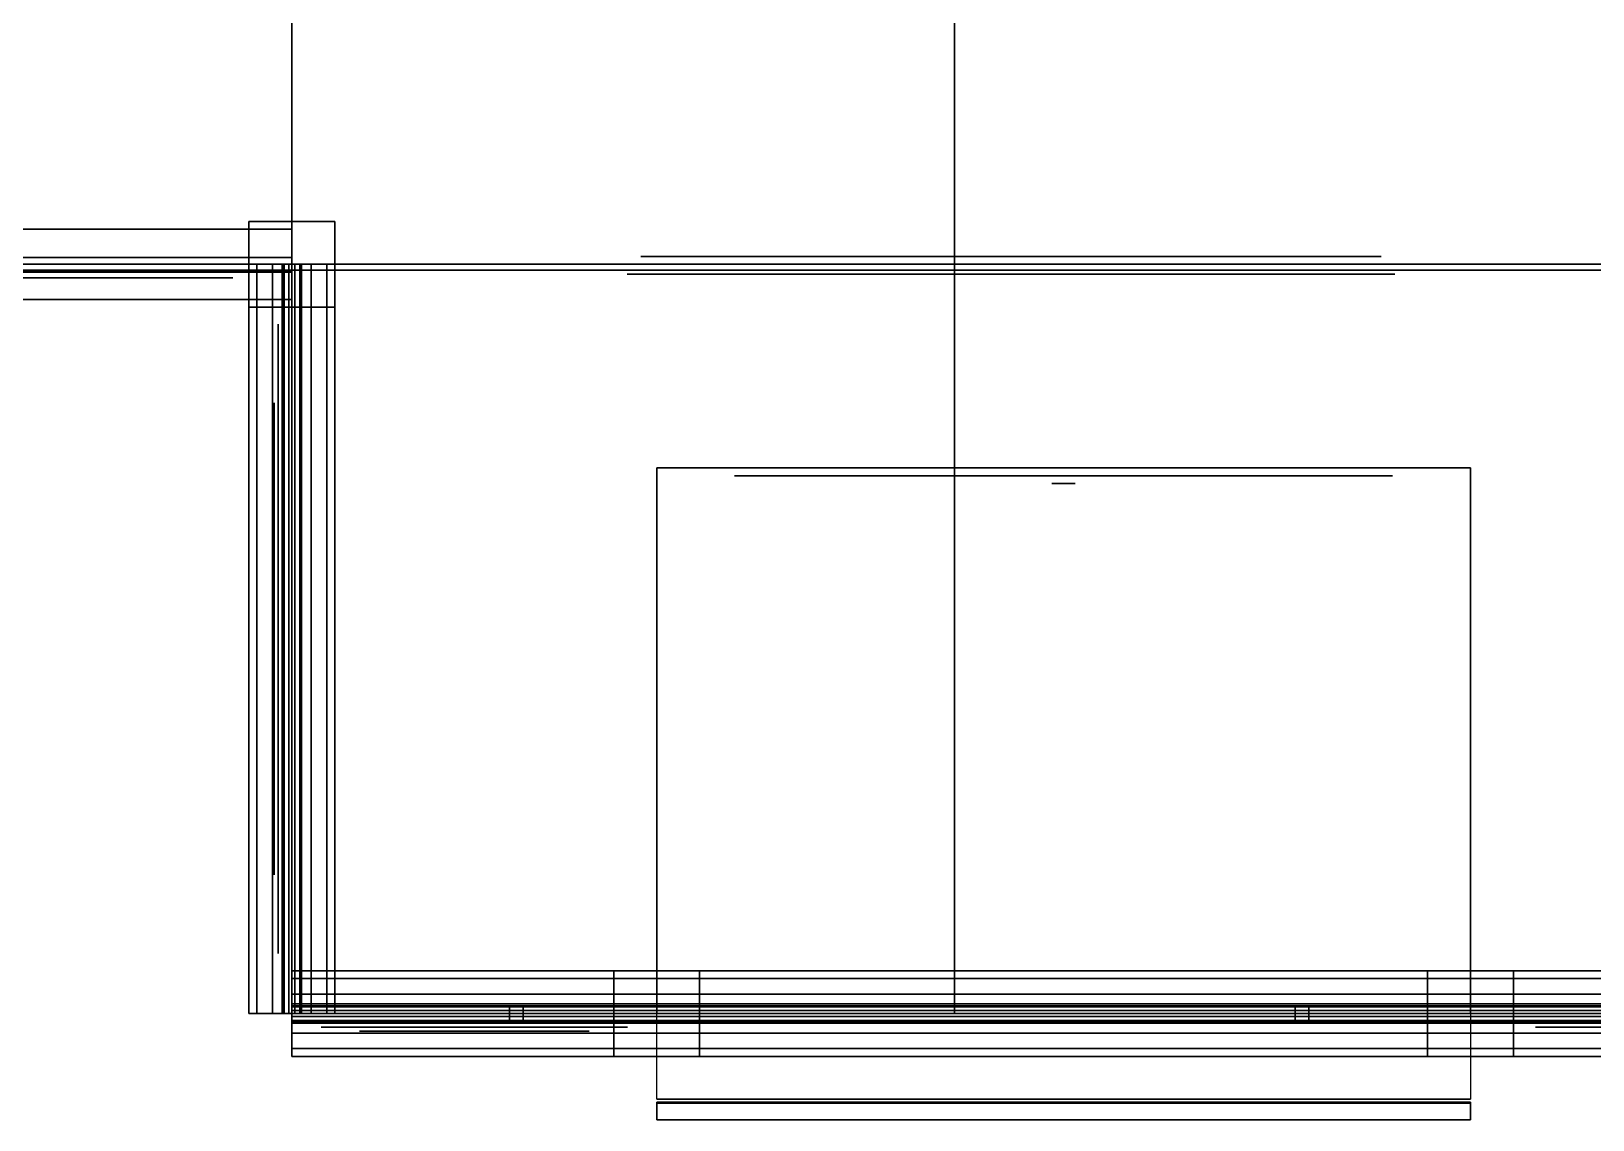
# Model space of a CAD drawing. Header units: millimetres. Extents: x -272 to 22200, y -272 to 17234.
# Drawn here: x 12381 to 16388, y -272 to 2520 of the extents above; entities that cross this region are included whole.
import ezdxf

# ---------------------------------------------------------------- set-up
doc = ezdxf.new("R2010")
doc.units = ezdxf.units.MM
for name, color, linetype in [('balcony_door_6', 7, 'Continuous'), ('balcony_door_frame_6', 7, 'Continuous'), ('balcony_edge_6', 7, 'Continuous'), ('balcony_parapet_6', 7, 'Continuous'), ('balcony_rail_6', 7, 'Continuous'), ('balcony_recess_6', 7, 'Continuous'), ('balcony_return_6', 7, 'Continuous'), ('balcony_slab_6', 7, 'Continuous'), ('existing_roof', 7, 'Continuous'), ('facade_6', 7, 'Continuous'), ('facade_7', 7, 'Continuous'), ('facade_8', 7, 'Continuous'), ('facade_column_6', 7, 'Continuous'), ('floor_band_6', 7, 'Continuous'), ('floor_band_7', 7, 'Continuous'), ('floor_band_8', 7, 'Continuous'), ('ground_glazing_6', 7, 'Continuous'), ('ground_glazing_7', 7, 'Continuous'), ('ground_glazing_8', 7, 'Continuous'), ('parapet_6', 7, 'Continuous'), ('parapet_7', 7, 'Continuous'), ('parapet_8', 7, 'Continuous'), ('parapet_coping_6', 7, 'Continuous'), ('parapet_coping_7', 7, 'Continuous'), ('parapet_coping_8', 7, 'Continuous'), ('roof_safety_rail', 7, 'Continuous'), ('roof_slab_edge', 7, 'Continuous'), ('roof_slab_soffit', 7, 'Continuous'), ('topfloor_balcony_coping_2', 7, 'Continuous'), ('topfloor_balcony_coping_3', 7, 'Continuous'), ('topfloor_balcony_front_2', 7, 'Continuous'), ('topfloor_balcony_front_3', 7, 'Continuous'), ('topfloor_balcony_rail_2', 7, 'Continuous'), ('topfloor_balcony_rail_3', 7, 'Continuous'), ('topfloor_balcony_slab_edge_2', 7, 'Continuous'), ('topfloor_balcony_slab_edge_3', 7, 'Continuous'), ('topfloor_bearing_wall_1', 7, 'Continuous'), ('topfloor_exterior_8', 7, 'Continuous'), ('topfloor_floor', 7, 'Continuous'), ('topfloor_head_band_8', 7, 'Continuous'), ('topfloor_overhang_beam_7', 7, 'Continuous'), ('topfloor_overhang_beam_8', 7, 'Continuous'), ('topfloor_photo_column_4', 7, 'Continuous'), ('topfloor_window_8', 7, 'Continuous'), ('topfloor_window_frame_8', 7, 'Continuous'), ('window_frame_6', 7, 'Continuous'), ('window_frame_7', 7, 'Continuous'), ('window_glass_6', 7, 'Continuous'), ('window_glass_7', 7, 'Continuous'), ('window_mullion_6', 7, 'Continuous'), ('window_mullion_7', 7, 'Continuous')]:
    doc.layers.add(name, color=color, linetype=linetype)

msp = doc.modelspace()

# ---------------------------------------------------------------- linework, layer by layer
at = {"layer": 'balcony_door_6'}
for points in [[(15874, 1380, 4950), (14186, 1380, 4950), (14186, 1380, 6600), (15874, 1380, 6600)], [(15874, 1380, 8050), (14186, 1380, 8050), (14186, 1380, 9700), (15874, 1380, 9700)], [(15874, 1380, 11150), (14186, 1380, 11150), (14186, 1380, 12800), (15874, 1380, 12800)], [(15874, 1380, 14250), (14186, 1380, 14250), (14186, 1380, 15900), (15874, 1380, 15900)], [(15874, 1380, 17350), (14186, 1380, 17350), (14186, 1380, 19000), (15874, 1380, 19000)], [(15874, 1380, 20450), (14186, 1380, 20450), (14186, 1380, 22100), (15874, 1380, 22100)]]:
    msp.add_3dface(points, dxfattribs=at)
at = {"layer": 'balcony_door_frame_6'}
for points in [[(15060, 1360, 4950), (15000, 1360, 4950), (15000, 1360, 6600), (15060, 1360, 6600)], [(15060, 1360, 8050), (15000, 1360, 8050), (15000, 1360, 9700), (15060, 1360, 9700)], [(15060, 1360, 11150), (15000, 1360, 11150), (15000, 1360, 12800), (15060, 1360, 12800)], [(15060, 1360, 14250), (15000, 1360, 14250), (15000, 1360, 15900), (15060, 1360, 15900)], [(15060, 1360, 17350), (15000, 1360, 17350), (15000, 1360, 19000), (15060, 1360, 19000)], [(15060, 1360, 20450), (15000, 1360, 20450), (15000, 1360, 22100), (15060, 1360, 22100)]]:
    msp.add_3dface(points, dxfattribs=at)
at = {"layer": 'balcony_edge_6'}
for points in [[(16074, -220, 3840), (13986, -220, 3840), (13986, -220, 4000), (16074, -220, 4000)], [(16074, -220, 6940), (13986, -220, 6940), (13986, -220, 7100), (16074, -220, 7100)], [(16074, -220, 10040), (13986, -220, 10040), (13986, -220, 10200), (16074, -220, 10200)], [(16074, -220, 13140), (13986, -220, 13140), (13986, -220, 13300), (16074, -220, 13300)], [(16074, -220, 16240), (13986, -220, 16240), (13986, -220, 16400), (16074, -220, 16400)], [(16074, -220, 19340), (13986, -220, 19340), (13986, -220, 19500), (16074, -220, 19500)], [(16074, -220, 22440), (13986, -220, 22440), (13986, -220, 22600), (16074, -220, 22600)]]:
    msp.add_3dface(points, dxfattribs=at)
at = {"layer": 'balcony_parapet_6'}
for points in [[(16074, -230, 4000), (13986, -230, 4000), (13986, -230, 4850), (16074, -230, 4850)], [(16074, -230, 7100), (13986, -230, 7100), (13986, -230, 7950), (16074, -230, 7950)], [(16074, -230, 10200), (13986, -230, 10200), (13986, -230, 11050), (16074, -230, 11050)], [(16074, -230, 13300), (13986, -230, 13300), (13986, -230, 14150), (16074, -230, 14150)], [(16074, -230, 16400), (13986, -230, 16400), (13986, -230, 17250), (16074, -230, 17250)], [(16074, -230, 19500), (13986, -230, 19500), (13986, -230, 20350), (16074, -230, 20350)], [(16074, -230, 22600), (13986, -230, 22600), (13986, -230, 23000), (16074, -230, 23000)]]:
    msp.add_3dface(points, dxfattribs=at)
at = {"layer": 'balcony_rail_6'}
for points in [[(13986, -272.5, 5022.5), (13986, -227.5, 5022.5), (13986, -227.5, 4977.5), (13986, -272.5, 4977.5)], [(16074, -272.5, 5022.5), (16074, -227.5, 5022.5), (13986, -227.5, 5022.5), (13986, -272.5, 5022.5)], [(16074, -227.5, 5022.5), (16074, -227.5, 4977.5), (13986, -227.5, 4977.5), (13986, -227.5, 5022.5)], [(16074, -227.5, 4977.5), (16074, -272.5, 4977.5), (13986, -272.5, 4977.5), (13986, -227.5, 4977.5)], [(13986, -272.5, 8122.5), (13986, -227.5, 8122.5), (13986, -227.5, 8077.5), (13986, -272.5, 8077.5)], [(16074, -272.5, 8122.5), (16074, -227.5, 8122.5), (13986, -227.5, 8122.5), (13986, -272.5, 8122.5)], [(16074, -227.5, 8122.5), (16074, -227.5, 8077.5), (13986, -227.5, 8077.5), (13986, -227.5, 8122.5)], [(16074, -227.5, 8077.5), (16074, -272.5, 8077.5), (13986, -272.5, 8077.5), (13986, -227.5, 8077.5)], [(13986, -272.5, 11222.5), (13986, -227.5, 11222.5), (13986, -227.5, 11177.5), (13986, -272.5, 11177.5)], [(16074, -272.5, 11222.5), (16074, -227.5, 11222.5), (13986, -227.5, 11222.5), (13986, -272.5, 11222.5)], [(16074, -227.5, 11222.5), (16074, -227.5, 11177.5), (13986, -227.5, 11177.5), (13986, -227.5, 11222.5)], [(16074, -227.5, 11177.5), (16074, -272.5, 11177.5), (13986, -272.5, 11177.5), (13986, -227.5, 11177.5)], [(13986, -272.5, 14322.5), (13986, -227.5, 14322.5), (13986, -227.5, 14277.5), (13986, -272.5, 14277.5)], [(16074, -272.5, 14322.5), (16074, -227.5, 14322.5), (13986, -227.5, 14322.5), (13986, -272.5, 14322.5)], [(16074, -227.5, 14322.5), (16074, -227.5, 14277.5), (13986, -227.5, 14277.5), (13986, -227.5, 14322.5)], [(16074, -227.5, 14277.5), (16074, -272.5, 14277.5), (13986, -272.5, 14277.5), (13986, -227.5, 14277.5)], [(13986, -272.5, 17422.5), (13986, -227.5, 17422.5), (13986, -227.5, 17377.5), (13986, -272.5, 17377.5)], [(16074, -272.5, 17422.5), (16074, -227.5, 17422.5), (13986, -227.5, 17422.5), (13986, -272.5, 17422.5)], [(16074, -227.5, 17422.5), (16074, -227.5, 17377.5), (13986, -227.5, 17377.5), (13986, -227.5, 17422.5)], [(16074, -227.5, 17377.5), (16074, -272.5, 17377.5), (13986, -272.5, 17377.5), (13986, -227.5, 17377.5)], [(13986, -272.5, 20522.5), (13986, -227.5, 20522.5), (13986, -227.5, 20477.5), (13986, -272.5, 20477.5)], [(16074, -272.5, 20522.5), (16074, -227.5, 20522.5), (13986, -227.5, 20522.5), (13986, -272.5, 20522.5)], [(16074, -227.5, 20522.5), (16074, -227.5, 20477.5), (13986, -227.5, 20477.5), (13986, -227.5, 20522.5)], [(16074, -227.5, 20477.5), (16074, -272.5, 20477.5), (13986, -272.5, 20477.5), (13986, -227.5, 20477.5)], [(16074, -272.5, 5022.5), (16074, -272.5, 4977.5), (16074, -227.5, 4977.5), (16074, -227.5, 5022.5)], [(16074, -272.5, 8122.5), (16074, -272.5, 8077.5), (16074, -227.5, 8077.5), (16074, -227.5, 8122.5)], [(16074, -272.5, 11222.5), (16074, -272.5, 11177.5), (16074, -227.5, 11177.5), (16074, -227.5, 11222.5)], [(16074, -272.5, 14322.5), (16074, -272.5, 14277.5), (16074, -227.5, 14277.5), (16074, -227.5, 14322.5)], [(16074, -272.5, 17422.5), (16074, -272.5, 17377.5), (16074, -227.5, 17377.5), (16074, -227.5, 17422.5)], [(16074, -272.5, 20522.5), (16074, -272.5, 20477.5), (16074, -227.5, 20477.5), (16074, -227.5, 20522.5)], [(16074, -272.5, 4977.5), (16074, -272.5, 5022.5), (13986, -272.5, 5022.5), (13986, -272.5, 4977.5)], [(16074, -272.5, 8077.5), (16074, -272.5, 8122.5), (13986, -272.5, 8122.5), (13986, -272.5, 8077.5)], [(16074, -272.5, 11177.5), (16074, -272.5, 11222.5), (13986, -272.5, 11222.5), (13986, -272.5, 11177.5)], [(16074, -272.5, 14277.5), (16074, -272.5, 14322.5), (13986, -272.5, 14322.5), (13986, -272.5, 14277.5)], [(16074, -272.5, 17377.5), (16074, -272.5, 17422.5), (13986, -272.5, 17422.5), (13986, -272.5, 17377.5)], [(16074, -272.5, 20477.5), (16074, -272.5, 20522.5), (13986, -272.5, 20522.5), (13986, -272.5, 20477.5)]]:
    msp.add_3dface(points, dxfattribs=at)
at = {"layer": 'balcony_recess_6'}
msp.add_3dface([(16074, 1400), (13986, 1400), (13986, 1400, 23000), (16074, 1400, 23000)], dxfattribs=at)
at = {"layer": 'balcony_return_6'}
for points in [[(13986, 0), (13986, 1400), (13986, 1400, 23000), (13986, 0, 23000)], [(16074, 0), (16074, 1400), (16074, 1400, 23000), (16074, 0, 23000)]]:
    msp.add_3dface(points, dxfattribs=at)
at = {"layer": 'balcony_slab_6'}
for points in [[(16074, -220, 4000), (13986, -220, 4000), (13986, 1400, 4000), (16074, 1400, 4000)], [(16074, -220, 7100), (13986, -220, 7100), (13986, 1400, 7100), (16074, 1400, 7100)], [(16074, -220, 10200), (13986, -220, 10200), (13986, 1400, 10200), (16074, 1400, 10200)], [(16074, -220, 13300), (13986, -220, 13300), (13986, 1400, 13300), (16074, 1400, 13300)], [(16074, -220, 16400), (13986, -220, 16400), (13986, 1400, 16400), (16074, 1400, 16400)], [(16074, -220, 19500), (13986, -220, 19500), (13986, 1400, 19500), (16074, 1400, 19500)], [(16074, -220, 22600), (13986, -220, 22600), (13986, 1400, 22600), (16074, 1400, 22600)]]:
    msp.add_3dface(points, dxfattribs=at)
at = {"layer": 'existing_roof'}
for points in [[(4500, 1922.4, 26100), (13050, 1922.4, 26100), (13050, 16961, 26100), (4500, 16961, 26100)], [(13050, 0, 26100), (14750, 0, 26100), (14750, 16961, 26100), (13050, 16961, 26100)], [(14750, 0, 26100), (20250, 0, 26100), (20250, 13961, 26100), (14750, 13961, 26100)]]:
    msp.add_3dface(points, dxfattribs=at)
at = {"layer": 'facade_6'}
for points in [[(13986, 0), (13050, 0), (13050, 0, 23000), (13986, 0, 23000)], [(20250, 0), (16074, 0), (16074, 0, 23000), (20250, 0, 23000)]]:
    msp.add_3dface(points, dxfattribs=at)
at = {"layer": 'facade_7'}
msp.add_3dface([(13050, 0), (13050, 1922.4), (13050, 1922.4, 23000), (13050, 0, 23000)], dxfattribs=at)
at = {"layer": 'facade_8'}
msp.add_3dface([(13050, 1922.4), (5481, 1922.4), (5481, 1922.4, 23000), (13050, 1922.4, 23000)], dxfattribs=at)
at = {"layer": 'facade_column_6'}
for points in [[(13876, -110), (13876, 110), (14096, 110), (14096, -110)], [(14096, 110), (13876, 110), (13876, 110, 23000), (14096, 110, 23000)], [(13876, 110), (13876, -110), (13876, -110, 23000), (13876, 110, 23000)], [(14096, -110), (14096, 110), (14096, 110, 23000), (14096, -110, 23000)], [(15964, -110), (15964, 110), (16184, 110), (16184, -110)], [(16184, 110), (15964, 110), (15964, 110, 23000), (16184, 110, 23000)], [(15964, 110), (15964, -110), (15964, -110, 23000), (15964, 110, 23000)], [(16184, -110), (16184, 110), (16184, 110, 23000), (16184, -110, 23000)], [(13876, -110), (14096, -110), (14096, -110, 23000), (13876, -110, 23000)], [(15964, -110), (16184, -110), (16184, -110, 23000), (15964, -110, 23000)]]:
    msp.add_3dface(points, dxfattribs=at)
at = {"layer": 'floor_band_6'}
for points in [[(13986, -20, 3650), (13050, -20, 3650), (13050, -20, 3830), (13986, -20, 3830)], [(13986, -20, 6750), (13050, -20, 6750), (13050, -20, 6930), (13986, -20, 6930)], [(13986, -20, 9850), (13050, -20, 9850), (13050, -20, 10030), (13986, -20, 10030)], [(13986, -20, 12950), (13050, -20, 12950), (13050, -20, 13130), (13986, -20, 13130)], [(13986, -20, 16050), (13050, -20, 16050), (13050, -20, 16230), (13986, -20, 16230)], [(13986, -20, 19150), (13050, -20, 19150), (13050, -20, 19330), (13986, -20, 19330)], [(13986, -20, 22250), (13050, -20, 22250), (13050, -20, 22430), (13986, -20, 22430)], [(20250, -20, 3650), (16074, -20, 3650), (16074, -20, 3830), (20250, -20, 3830)], [(20250, -20, 6750), (16074, -20, 6750), (16074, -20, 6930), (20250, -20, 6930)], [(20250, -20, 9850), (16074, -20, 9850), (16074, -20, 10030), (20250, -20, 10030)], [(20250, -20, 12950), (16074, -20, 12950), (16074, -20, 13130), (20250, -20, 13130)], [(20250, -20, 16050), (16074, -20, 16050), (16074, -20, 16230), (20250, -20, 16230)], [(20250, -20, 19150), (16074, -20, 19150), (16074, -20, 19330), (20250, -20, 19330)], [(20250, -20, 22250), (16074, -20, 22250), (16074, -20, 22430), (20250, -20, 22430)]]:
    msp.add_3dface(points, dxfattribs=at)
at = {"layer": 'floor_band_7'}
for points in [[(13030, 0, 3650), (13030, 1922.4, 3650), (13030, 1922.4, 3830), (13030, 0, 3830)], [(13030, 0, 6750), (13030, 1922.4, 6750), (13030, 1922.4, 6930), (13030, 0, 6930)], [(13030, 0, 9850), (13030, 1922.4, 9850), (13030, 1922.4, 10030), (13030, 0, 10030)], [(13030, 0, 12950), (13030, 1922.4, 12950), (13030, 1922.4, 13130), (13030, 0, 13130)], [(13030, 0, 16050), (13030, 1922.4, 16050), (13030, 1922.4, 16230), (13030, 0, 16230)], [(13030, 0, 19150), (13030, 1922.4, 19150), (13030, 1922.4, 19330), (13030, 0, 19330)], [(13030, 0, 22250), (13030, 1922.4, 22250), (13030, 1922.4, 22430), (13030, 0, 22430)]]:
    msp.add_3dface(points, dxfattribs=at)
at = {"layer": 'floor_band_8'}
for points in [[(13050, 1902.4, 3650), (5481, 1902.4, 3650), (5481, 1902.4, 3830), (13050, 1902.4, 3830)], [(13050, 1902.4, 6750), (5481, 1902.4, 6750), (5481, 1902.4, 6930), (13050, 1902.4, 6930)], [(13050, 1902.4, 9850), (5481, 1902.4, 9850), (5481, 1902.4, 10030), (13050, 1902.4, 10030)], [(13050, 1902.4, 12950), (5481, 1902.4, 12950), (5481, 1902.4, 13130), (13050, 1902.4, 13130)], [(13050, 1902.4, 16050), (5481, 1902.4, 16050), (5481, 1902.4, 16230), (13050, 1902.4, 16230)], [(13050, 1902.4, 19150), (5481, 1902.4, 19150), (5481, 1902.4, 19330), (13050, 1902.4, 19330)], [(13050, 1902.4, 22250), (5481, 1902.4, 22250), (5481, 1902.4, 22430), (13050, 1902.4, 22430)]]:
    msp.add_3dface(points, dxfattribs=at)
at = {"layer": 'ground_glazing_6'}
for points in [[(13911.1, -35, 500), (13124.9, -35, 500), (13124.9, -35, 2700), (13911.1, -35, 2700)], [(17995, -35, 500), (16241, -35, 500), (16241, -35, 2700), (17995, -35, 2700)]]:
    msp.add_3dface(points, dxfattribs=at)
at = {"layer": 'ground_glazing_7'}
msp.add_3dface([(13015, 153.8, 500), (13015, 1768.6, 500), (13015, 1768.6, 2700), (13015, 153.8, 2700)], dxfattribs=at)
at = {"layer": 'ground_glazing_8'}
msp.add_3dface([(12898.6, 1887.4, 500), (11309.1, 1887.4, 500), (11309.1, 1887.4, 2700), (12898.6, 1887.4, 2700)], dxfattribs=at)
at = {"layer": 'parapet_6'}
msp.add_3dface([(20250, 0, 26100), (13050, 0, 26100), (13050, 0, 26880), (20250, 0, 26880)], dxfattribs=at)
at = {"layer": 'parapet_7'}
msp.add_3dface([(13050, 0, 26100), (13050, 1922.4, 26100), (13050, 1922.4, 26880), (13050, 0, 26880)], dxfattribs=at)
at = {"layer": 'parapet_8'}
msp.add_3dface([(13050, 1922.4, 26100), (0, 1922.4, 26100), (0, 1922.4, 26880), (13050, 1922.4, 26880)], dxfattribs=at)
at = {"layer": 'parapet_coping_6'}
for points in [[(13050, -90, 26915), (13050, 90, 26915), (13050, 90, 26845), (13050, -90, 26845)], [(20250, -90, 26915), (20250, 90, 26915), (13050, 90, 26915), (13050, -90, 26915)], [(20250, 90, 26915), (20250, 90, 26845), (13050, 90, 26845), (13050, 90, 26915)], [(20250, 90, 26845), (20250, -90, 26845), (13050, -90, 26845), (13050, 90, 26845)], [(20250, -90, 26845), (20250, -90, 26915), (13050, -90, 26915), (13050, -90, 26845)]]:
    msp.add_3dface(points, dxfattribs=at)
at = {"layer": 'parapet_coping_7'}
for points in [[(12960, 1922.4, 26915), (13140, 1922.4, 26915), (13140, 1922.4, 26845), (12960, 1922.4, 26845)], [(12960, 0, 26915), (13140, 0, 26915), (13140, 1922.4, 26915), (12960, 1922.4, 26915)], [(13140, 0, 26845), (12960, 0, 26845), (12960, 1922.4, 26845), (13140, 1922.4, 26845)], [(12960, 0, 26845), (12960, 0, 26915), (12960, 1922.4, 26915), (12960, 1922.4, 26845)], [(13140, 0, 26915), (13140, 0, 26845), (13140, 1922.4, 26845), (13140, 1922.4, 26915)], [(12960, 0, 26915), (12960, 0, 26845), (13140, 0, 26845), (13140, 0, 26915)]]:
    msp.add_3dface(points, dxfattribs=at)
at = {"layer": 'parapet_coping_8'}
for points in [[(13050, 1832.4, 26915), (13050, 2012.4, 26915), (0, 2012.4, 26915), (0, 1832.4, 26915)], [(13050, 2012.4, 26915), (13050, 2012.4, 26845), (0, 2012.4, 26845), (0, 2012.4, 26915)], [(13050, 2012.4, 26845), (13050, 1832.4, 26845), (0, 1832.4, 26845), (0, 2012.4, 26845)], [(13050, 1832.4, 26915), (13050, 1832.4, 26845), (13050, 2012.4, 26845), (13050, 2012.4, 26915)], [(13050, 1832.4, 26845), (13050, 1832.4, 26915), (0, 1832.4, 26915), (0, 1832.4, 26845)]]:
    msp.add_3dface(points, dxfattribs=at)
at = {"layer": 'roof_safety_rail'}
for points in [[(13050, 1904.9, 27217.5), (13050, 1939.9, 27217.5), (0, 1939.9, 27217.5), (0, 1904.9, 27217.5)], [(13050, 1939.9, 27217.5), (13050, 1939.9, 27182.5), (0, 1939.9, 27182.5), (0, 1939.9, 27217.5)], [(13050, 1939.9, 27182.5), (13050, 1904.9, 27182.5), (0, 1904.9, 27182.5), (0, 1939.9, 27182.5)], [(13050, 1904.9, 27217.5), (13050, 1904.9, 27182.5), (13050, 1939.9, 27182.5), (13050, 1939.9, 27217.5)], [(13050, 1904.9, 27182.5), (13050, 1904.9, 27217.5), (0, 1904.9, 27217.5), (0, 1904.9, 27182.5)], [(13050, -17.5, 27217.5), (13050, 17.5, 27217.5), (13050, 17.5, 27182.5), (13050, -17.5, 27182.5)], [(20250, -17.5, 27217.5), (20250, 17.5, 27217.5), (13050, 17.5, 27217.5), (13050, -17.5, 27217.5)], [(20250, 17.5, 27217.5), (20250, 17.5, 27182.5), (13050, 17.5, 27182.5), (13050, 17.5, 27217.5)], [(20250, 17.5, 27182.5), (20250, -17.5, 27182.5), (13050, -17.5, 27182.5), (13050, 17.5, 27182.5)], [(13608.5, -17.5, 26880), (13608.5, 17.5, 26880), (13643.5, 17.5, 26880), (13643.5, -17.5, 26880)], [(13608.5, -17.5, 27200), (13643.5, -17.5, 27200), (13643.5, 17.5, 27200), (13608.5, 17.5, 27200)], [(13643.5, 17.5, 26880), (13608.5, 17.5, 26880), (13608.5, 17.5, 27200), (13643.5, 17.5, 27200)], [(13608.5, 17.5, 26880), (13608.5, -17.5, 26880), (13608.5, -17.5, 27200), (13608.5, 17.5, 27200)], [(13643.5, -17.5, 26880), (13643.5, 17.5, 26880), (13643.5, 17.5, 27200), (13643.5, -17.5, 27200)], [(15624.5, -17.5, 26880), (15624.5, 17.5, 26880), (15659.5, 17.5, 26880), (15659.5, -17.5, 26880)], [(15624.5, -17.5, 27200), (15659.5, -17.5, 27200), (15659.5, 17.5, 27200), (15624.5, 17.5, 27200)], [(15659.5, 17.5, 26880), (15624.5, 17.5, 26880), (15624.5, 17.5, 27200), (15659.5, 17.5, 27200)], [(15624.5, 17.5, 26880), (15624.5, -17.5, 26880), (15624.5, -17.5, 27200), (15624.5, 17.5, 27200)], [(15659.5, -17.5, 26880), (15659.5, 17.5, 26880), (15659.5, 17.5, 27200), (15659.5, -17.5, 27200)], [(20250, -17.5, 27182.5), (20250, -17.5, 27217.5), (13050, -17.5, 27217.5), (13050, -17.5, 27182.5)], [(13608.5, -17.5, 26880), (13643.5, -17.5, 26880), (13643.5, -17.5, 27200), (13608.5, -17.5, 27200)], [(15624.5, -17.5, 26880), (15659.5, -17.5, 26880), (15659.5, -17.5, 27200), (15624.5, -17.5, 27200)]]:
    msp.add_3dface(points, dxfattribs=at)
at = {"layer": 'roof_slab_edge'}
for points in [[(13050, 1922.4, 25850), (0, 1922.4, 25850), (0, 1922.4, 26100), (13050, 1922.4, 26100)], [(13050, 0, 25850), (13050, 1922.4, 25850), (13050, 1922.4, 26100), (13050, 0, 26100)], [(20250, 0, 25850), (13050, 0, 25850), (13050, 0, 26100), (20250, 0, 26100)]]:
    msp.add_3dface(points, dxfattribs=at)
at = {"layer": 'roof_slab_soffit'}
for points in [[(4500, 1922.4, 25850), (4500, 16961, 25850), (13050, 16961, 25850), (13050, 1922.4, 25850)], [(13050, 0, 25850), (13050, 16961, 25850), (14750, 16961, 25850), (14750, 0, 25850)], [(14750, 0, 25850), (14750, 13961, 25850), (20250, 13961, 25850), (20250, 0, 25850)]]:
    msp.add_3dface(points, dxfattribs=at)
at = {"layer": 'topfloor_balcony_coping_2'}
for points in [[(13100, 1922.4, 23840), (13100, 1922.4, 23760), (13000, 1922.4, 23760), (13000, 1922.4, 23840)], [(13100, 1922.4, 23840), (13000, 1922.4, 23840), (13000, 0, 23840), (13100, 0, 23840)], [(13000, 1922.4, 23840), (13000, 1922.4, 23760), (13000, 0, 23760), (13000, 0, 23840)], [(13000, 1922.4, 23760), (13100, 1922.4, 23760), (13100, 0, 23760), (13000, 0, 23760)], [(13100, 1922.4, 23760), (13100, 1922.4, 23840), (13100, 0, 23840), (13100, 0, 23760)], [(13100, 0, 23840), (13000, 0, 23840), (13000, 0, 23760), (13100, 0, 23760)]]:
    msp.add_3dface(points, dxfattribs=at)
at = {"layer": 'topfloor_balcony_coping_3'}
for points in [[(13050, 50, 23840), (13050, 50, 23760), (13050, -50, 23760), (13050, -50, 23840)], [(13050, 50, 23840), (13050, -50, 23840), (20250, -50, 23840), (20250, 50, 23840)], [(13050, -50, 23760), (13050, 50, 23760), (20250, 50, 23760), (20250, -50, 23760)], [(13050, 50, 23760), (13050, 50, 23840), (20250, 50, 23840), (20250, 50, 23760)], [(13050, -50, 23840), (13050, -50, 23760), (20250, -50, 23760), (20250, -50, 23840)]]:
    msp.add_3dface(points, dxfattribs=at)
at = {"layer": 'topfloor_balcony_front_2'}
msp.add_3dface([(13050, 1922.4, 23000), (13050, 0, 23000), (13050, 0, 23800), (13050, 1922.4, 23800)], dxfattribs=at)
at = {"layer": 'topfloor_balcony_front_3'}
msp.add_3dface([(13050, 0, 23000), (20250, 0, 23000), (20250, 0, 23800), (13050, 0, 23800)], dxfattribs=at)
at = {"layer": 'topfloor_balcony_rail_2'}
for points in [[(13029.8, 1922.4, 24014.7), (13029.8, 1922.4, 23985.3), (13025, 1922.4, 24000)], [(13025, 1922.4, 24000), (13029.8, 1922.4, 23985.3), (13029.8, 0, 23985.3), (13025, 0, 24000)], [(13029.8, 1922.4, 24014.7), (13025, 1922.4, 24000), (13025, 0, 24000), (13029.8, 0, 24014.7)], [(13029.8, 1922.4, 24014.7), (13042.3, 1922.4, 24023.8), (13057.7, 1922.4, 24023.8)], [(13029.8, 1922.4, 24014.7), (13057.7, 1922.4, 24023.8), (13070.2, 1922.4, 24014.7)], [(13029.8, 1922.4, 24014.7), (13070.2, 1922.4, 24014.7), (13075, 1922.4, 24000)], [(13029.8, 1922.4, 24014.7), (13075, 1922.4, 24000), (13070.2, 1922.4, 23985.3)], [(13029.8, 1922.4, 24014.7), (13070.2, 1922.4, 23985.3), (13057.7, 1922.4, 23976.2)], [(13029.8, 1922.4, 24014.7), (13057.7, 1922.4, 23976.2), (13042.3, 1922.4, 23976.2)], [(13029.8, 1922.4, 24014.7), (13042.3, 1922.4, 23976.2), (13029.8, 1922.4, 23985.3)], [(13029.8, 1922.4, 23985.3), (13042.3, 1922.4, 23976.2), (13042.3, 0, 23976.2), (13029.8, 0, 23985.3)], [(13042.3, 1922.4, 24023.8), (13029.8, 1922.4, 24014.7), (13029.8, 0, 24014.7), (13042.3, 0, 24023.8)], [(13042.3, 1922.4, 23976.2), (13057.7, 1922.4, 23976.2), (13057.7, 0, 23976.2), (13042.3, 0, 23976.2)], [(13057.7, 1922.4, 24023.8), (13042.3, 1922.4, 24023.8), (13042.3, 0, 24023.8), (13057.7, 0, 24023.8)], [(13057.7, 1922.4, 23976.2), (13070.2, 1922.4, 23985.3), (13070.2, 0, 23985.3), (13057.7, 0, 23976.2)], [(13070.2, 1922.4, 24014.7), (13057.7, 1922.4, 24023.8), (13057.7, 0, 24023.8), (13070.2, 0, 24014.7)], [(13070.2, 1922.4, 23985.3), (13075, 1922.4, 24000), (13075, 0, 24000), (13070.2, 0, 23985.3)], [(13075, 1922.4, 24000), (13070.2, 1922.4, 24014.7), (13070.2, 0, 24014.7), (13075, 0, 24000)], [(13025, 0, 24000), (13029.8, 0, 23985.3), (13042.3, 0, 23976.2)], [(13025, 0, 24000), (13042.3, 0, 23976.2), (13057.7, 0, 23976.2)], [(13025, 0, 24000), (13057.7, 0, 23976.2), (13070.2, 0, 23985.3)], [(13025, 0, 24000), (13070.2, 0, 23985.3), (13075, 0, 24000)], [(13025, 0, 24000), (13075, 0, 24000), (13070.2, 0, 24014.7)], [(13025, 0, 24000), (13070.2, 0, 24014.7), (13057.7, 0, 24023.8)], [(13025, 0, 24000), (13057.7, 0, 24023.8), (13042.3, 0, 24023.8)], [(13025, 0, 24000), (13042.3, 0, 24023.8), (13029.8, 0, 24014.7)]]:
    msp.add_3dface(points, dxfattribs=at)
at = {"layer": 'topfloor_balcony_rail_3'}
for points in [[(13050, -20.2, 24014.7), (13050, 20.2, 24014.7), (13050, 25, 24000)], [(13050, -20.2, 24014.7), (13050, 25, 24000), (13050, 20.2, 23985.3)], [(13050, 20.2, 23985.3), (13050, 25, 24000), (20250, 25, 24000), (20250, 20.2, 23985.3)], [(13050, 25, 24000), (13050, 20.2, 24014.7), (20250, 20.2, 24014.7), (20250, 25, 24000)], [(13050, -20.2, 24014.7), (13050, 7.7, 24023.8), (13050, 20.2, 24014.7)], [(13050, -20.2, 24014.7), (13050, 20.2, 23985.3), (13050, 7.7, 23976.2)], [(13050, 7.7, 23976.2), (13050, 20.2, 23985.3), (20250, 20.2, 23985.3), (20250, 7.7, 23976.2)], [(13050, 20.2, 24014.7), (13050, 7.7, 24023.8), (20250, 7.7, 24023.8), (20250, 20.2, 24014.7)], [(13050, -20.2, 24014.7), (13050, -7.7, 24023.8), (13050, 7.7, 24023.8)], [(13050, -20.2, 24014.7), (13050, 7.7, 23976.2), (13050, -7.7, 23976.2)], [(13050, -7.7, 23976.2), (13050, 7.7, 23976.2), (20250, 7.7, 23976.2), (20250, -7.7, 23976.2)], [(13050, 7.7, 24023.8), (13050, -7.7, 24023.8), (20250, -7.7, 24023.8), (20250, 7.7, 24023.8)], [(13050, -20.2, 24014.7), (13050, -7.7, 23976.2), (13050, -20.2, 23985.3)], [(13050, -20.2, 23985.3), (13050, -7.7, 23976.2), (20250, -7.7, 23976.2), (20250, -20.2, 23985.3)], [(13050, -7.7, 24023.8), (13050, -20.2, 24014.7), (20250, -20.2, 24014.7), (20250, -7.7, 24023.8)], [(13050, -20.2, 24014.7), (13050, -20.2, 23985.3), (13050, -25, 24000)], [(13050, -25, 24000), (13050, -20.2, 23985.3), (20250, -20.2, 23985.3), (20250, -25, 24000)], [(13050, -20.2, 24014.7), (13050, -25, 24000), (20250, -25, 24000), (20250, -20.2, 24014.7)]]:
    msp.add_3dface(points, dxfattribs=at)
at = {"layer": 'topfloor_balcony_slab_edge_2'}
msp.add_3dface([(13050, 1922.4, 22820), (13050, 0, 22820), (13050, 0, 23000), (13050, 1922.4, 23000)], dxfattribs=at)
at = {"layer": 'topfloor_balcony_slab_edge_3'}
msp.add_3dface([(13050, 0, 22820), (20250, 0, 22820), (20250, 0, 23000), (13050, 0, 23000)], dxfattribs=at)
at = {"layer": 'topfloor_bearing_wall_1'}
msp.add_3dface([(13050, 13961, 23000), (13050, 1922.4, 23000), (13050, 1922.4, 25850), (13050, 13961, 25850)], dxfattribs=at)
at = {"layer": 'topfloor_exterior_8'}
for points in [[(13945, 1922.4, 23000), (12275, 1922.4, 23000), (12275, 1922.4, 25850), (13945, 1922.4, 25850)], [(15845, 1922.4, 23000), (13945, 1922.4, 23000), (13945, 1922.4, 23180), (15845, 1922.4, 23180)], [(15845, 1922.4, 25200), (13945, 1922.4, 25200), (13945, 1922.4, 25850), (15845, 1922.4, 25850)], [(17515, 1922.4, 23000), (15845, 1922.4, 23000), (15845, 1922.4, 25850), (17515, 1922.4, 25850)]]:
    msp.add_3dface(points, dxfattribs=at)
at = {"layer": 'topfloor_floor'}
for points in [[(4500, 1922.4, 23000), (13050, 1922.4, 23000), (13050, 16961, 23000), (4500, 16961, 23000)], [(13050, 0, 23000), (14750, 0, 23000), (14750, 16961, 23000), (13050, 16961, 23000)], [(14750, 0, 23000), (20250, 0, 23000), (20250, 13961, 23000), (14750, 13961, 23000)]]:
    msp.add_3dface(points, dxfattribs=at)
at = {"layer": 'topfloor_head_band_8'}
msp.add_3dface([(20250, 1907.4, 25670), (2400, 1907.4, 25670), (2400, 1907.4, 25850), (20250, 1907.4, 25850)], dxfattribs=at)
at = {"layer": 'topfloor_overhang_beam_7'}
for points in [[(13160, 1922.4, 25850), (13160, 1922.4, 25550), (12940, 1922.4, 25550), (12940, 1922.4, 25850)], [(13160, 1922.4, 25850), (12940, 1922.4, 25850), (12940, 0, 25850), (13160, 0, 25850)], [(12940, 1922.4, 25850), (12940, 1922.4, 25550), (12940, 0, 25550), (12940, 0, 25850)], [(12940, 1922.4, 25550), (13160, 1922.4, 25550), (13160, 0, 25550), (12940, 0, 25550)], [(13160, 1922.4, 25550), (13160, 1922.4, 25850), (13160, 0, 25850), (13160, 0, 25550)], [(13160, 0, 25850), (12940, 0, 25850), (12940, 0, 25550), (13160, 0, 25550)]]:
    msp.add_3dface(points, dxfattribs=at)
at = {"layer": 'topfloor_overhang_beam_8'}
for points in [[(13050, 110, 25850), (13050, 110, 25550), (13050, -110, 25550), (13050, -110, 25850)], [(13050, 110, 25850), (13050, -110, 25850), (20250, -110, 25850), (20250, 110, 25850)], [(13050, -110, 25550), (13050, 110, 25550), (20250, 110, 25550), (20250, -110, 25550)], [(13050, 110, 25550), (13050, 110, 25850), (20250, 110, 25850), (20250, 110, 25550)], [(13050, -110, 25850), (13050, -110, 25550), (20250, -110, 25550), (20250, -110, 25850)]]:
    msp.add_3dface(points, dxfattribs=at)
at = {"layer": 'topfloor_photo_column_4'}
for points in [[(12940, 1812.4, 23000), (12940, 2032.4, 23000), (13160, 2032.4, 23000), (13160, 1812.4, 23000)], [(12940, 1812.4, 25850), (13160, 1812.4, 25850), (13160, 2032.4, 25850), (12940, 2032.4, 25850)], [(13160, 2032.4, 23000), (12940, 2032.4, 23000), (12940, 2032.4, 25850), (13160, 2032.4, 25850)], [(12940, 2032.4, 23000), (12940, 1812.4, 23000), (12940, 1812.4, 25850), (12940, 2032.4, 25850)], [(13160, 1812.4, 23000), (13160, 2032.4, 23000), (13160, 2032.4, 25850), (13160, 1812.4, 25850)], [(12940, 1812.4, 23000), (13160, 1812.4, 23000), (13160, 1812.4, 25850), (12940, 1812.4, 25850)]]:
    msp.add_3dface(points, dxfattribs=at)
at = {"layer": 'topfloor_window_8'}
msp.add_3dface([(15845, 1942.4, 23180), (13945, 1942.4, 23180), (13945, 1942.4, 25200), (15845, 1942.4, 25200)], dxfattribs=at)
at = {"layer": 'topfloor_window_frame_8'}
for points in [[(13980, 1897.4, 23180), (13910, 1897.4, 23180), (13910, 1897.4, 25200), (13980, 1897.4, 25200)], [(15845, 1897.4, 23145), (13945, 1897.4, 23145), (13945, 1897.4, 23215), (15845, 1897.4, 23215)], [(15845, 1897.4, 25165), (13945, 1897.4, 25165), (13945, 1897.4, 25235), (15845, 1897.4, 25235)], [(14930, 1897.4, 23180), (14860, 1897.4, 23180), (14860, 1897.4, 25200), (14930, 1897.4, 25200)], [(15880, 1897.4, 23180), (15810, 1897.4, 23180), (15810, 1897.4, 25200), (15880, 1897.4, 25200)]]:
    msp.add_3dface(points, dxfattribs=at)
at = {"layer": 'window_frame_6'}
for points in [[(13872.8, -35, 4840), (13163.2, -35, 4840), (13163.2, -35, 6360), (13872.8, -35, 6360)], [(13872.8, -35, 7940), (13163.2, -35, 7940), (13163.2, -35, 9460), (13872.8, -35, 9460)], [(13872.8, -35, 11040), (13163.2, -35, 11040), (13163.2, -35, 12560), (13872.8, -35, 12560)], [(13872.8, -35, 14140), (13163.2, -35, 14140), (13163.2, -35, 15660), (13872.8, -35, 15660)], [(13872.8, -35, 17240), (13163.2, -35, 17240), (13163.2, -35, 18760), (13872.8, -35, 18760)], [(13872.8, -35, 20340), (13163.2, -35, 20340), (13163.2, -35, 21860), (13872.8, -35, 21860)]]:
    msp.add_3dface(points, dxfattribs=at)
at = {"layer": 'window_frame_7'}
for points in [[(13015, 295.6, 4840), (13015, 1626.8, 4840), (13015, 1626.8, 6360), (13015, 295.6, 6360)], [(13015, 295.6, 7940), (13015, 1626.8, 7940), (13015, 1626.8, 9460), (13015, 295.6, 9460)], [(13015, 295.6, 11040), (13015, 1626.8, 11040), (13015, 1626.8, 12560), (13015, 295.6, 12560)], [(13015, 295.6, 14140), (13015, 1626.8, 14140), (13015, 1626.8, 15660), (13015, 295.6, 15660)], [(13015, 295.6, 17240), (13015, 1626.8, 17240), (13015, 1626.8, 18760), (13015, 295.6, 18760)], [(13015, 295.6, 20340), (13015, 1626.8, 20340), (13015, 1626.8, 21860), (13015, 295.6, 21860)]]:
    msp.add_3dface(points, dxfattribs=at)
at = {"layer": 'window_glass_6'}
for points in [[(13812.8, -45, 4900), (13223.2, -45, 4900), (13223.2, -45, 6300), (13812.8, -45, 6300)], [(13812.8, -45, 8000), (13223.2, -45, 8000), (13223.2, -45, 9400), (13812.8, -45, 9400)], [(13812.8, -45, 11100), (13223.2, -45, 11100), (13223.2, -45, 12500), (13812.8, -45, 12500)], [(13812.8, -45, 14200), (13223.2, -45, 14200), (13223.2, -45, 15600), (13812.8, -45, 15600)], [(13812.8, -45, 17300), (13223.2, -45, 17300), (13223.2, -45, 18700), (13812.8, -45, 18700)], [(13812.8, -45, 20400), (13223.2, -45, 20400), (13223.2, -45, 21800), (13812.8, -45, 21800)]]:
    msp.add_3dface(points, dxfattribs=at)
at = {"layer": 'window_glass_7'}
for points in [[(13005, 355.6, 4900), (13005, 1566.8, 4900), (13005, 1566.8, 6300), (13005, 355.6, 6300)], [(13005, 355.6, 8000), (13005, 1566.8, 8000), (13005, 1566.8, 9400), (13005, 355.6, 9400)], [(13005, 355.6, 11100), (13005, 1566.8, 11100), (13005, 1566.8, 12500), (13005, 355.6, 12500)], [(13005, 355.6, 14200), (13005, 1566.8, 14200), (13005, 1566.8, 15600), (13005, 355.6, 15600)], [(13005, 355.6, 17300), (13005, 1566.8, 17300), (13005, 1566.8, 18700), (13005, 355.6, 18700)], [(13005, 355.6, 20400), (13005, 1566.8, 20400), (13005, 1566.8, 21800), (13005, 355.6, 21800)]]:
    msp.add_3dface(points, dxfattribs=at)
at = {"layer": 'window_mullion_6'}
for points in [[(13543, -50, 4900), (13493, -50, 4900), (13493, -50, 6300), (13543, -50, 6300)], [(13543, -50, 8000), (13493, -50, 8000), (13493, -50, 9400), (13543, -50, 9400)], [(13543, -50, 11100), (13493, -50, 11100), (13493, -50, 12500), (13543, -50, 12500)], [(13543, -50, 14200), (13493, -50, 14200), (13493, -50, 15600), (13543, -50, 15600)], [(13543, -50, 17300), (13493, -50, 17300), (13493, -50, 18700), (13543, -50, 18700)], [(13543, -50, 20400), (13493, -50, 20400), (13493, -50, 21800), (13543, -50, 21800)]]:
    msp.add_3dface(points, dxfattribs=at)
at = {"layer": 'window_mullion_7'}
for points in [[(13000, 936.2, 4900), (13000, 986.2, 4900), (13000, 986.2, 6300), (13000, 936.2, 6300)], [(13000, 936.2, 8000), (13000, 986.2, 8000), (13000, 986.2, 9400), (13000, 936.2, 9400)], [(13000, 936.2, 11100), (13000, 986.2, 11100), (13000, 986.2, 12500), (13000, 936.2, 12500)], [(13000, 936.2, 14200), (13000, 986.2, 14200), (13000, 986.2, 15600), (13000, 936.2, 15600)], [(13000, 936.2, 17300), (13000, 986.2, 17300), (13000, 986.2, 18700), (13000, 936.2, 18700)], [(13000, 936.2, 20400), (13000, 986.2, 20400), (13000, 986.2, 21800), (13000, 936.2, 21800)]]:
    msp.add_3dface(points, dxfattribs=at)

doc.saveas('drawing.dxf')
